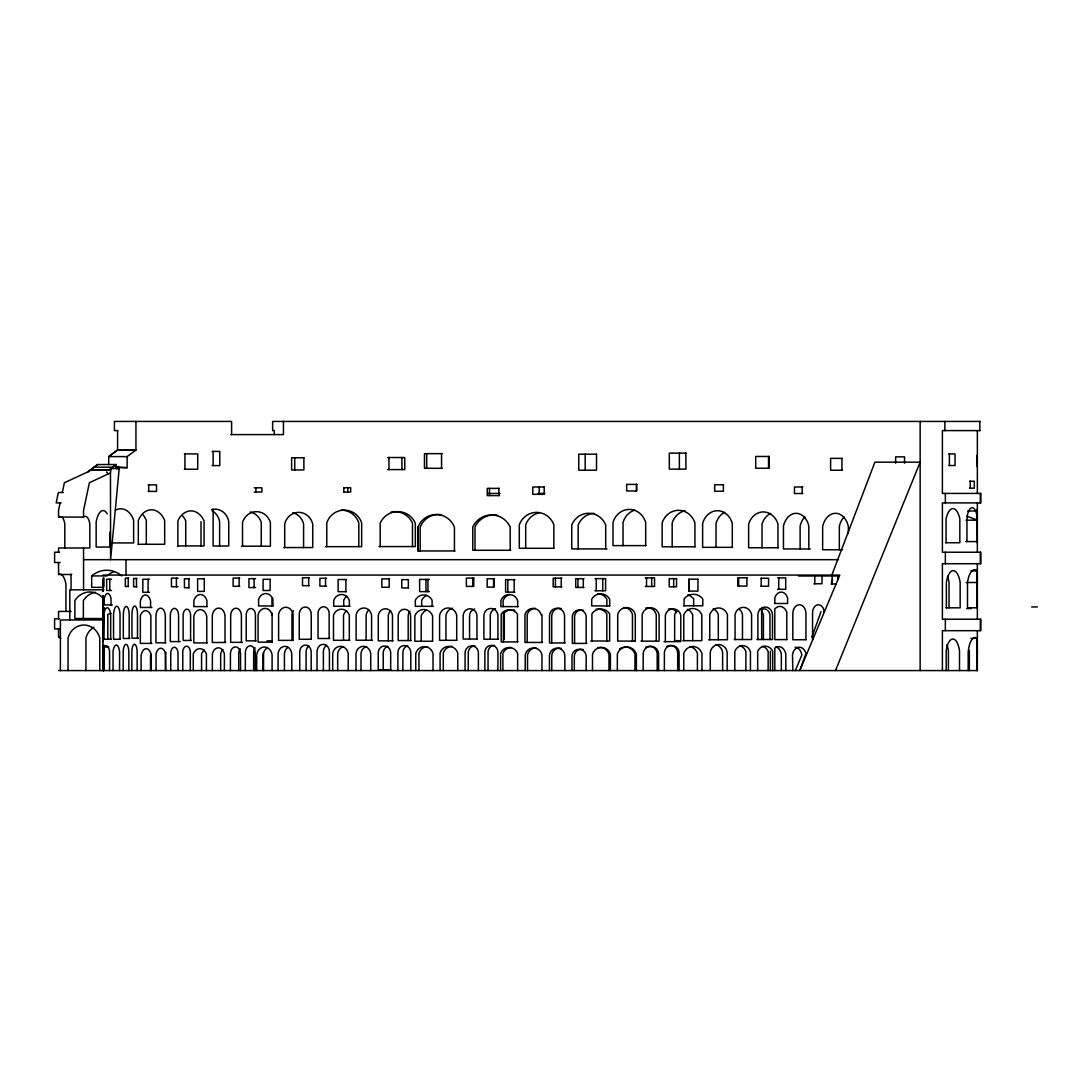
<?xml version="1.0" encoding="UTF-8"?>
<svg xmlns="http://www.w3.org/2000/svg" width="1092" height="1092" viewBox="0 0 1092 1092"><rect width="100%" height="100%" fill="white"/><g stroke="black" fill="none" stroke-linecap="round" stroke-linejoin="round"><path stroke-width="1.5" d="M103.426 650.054L103.726 644.922L103.576 670.57M102.88 657.247L102.976 648.484L103.071 657.247M977.012 520.174L977.163 509.445L977.313 520.174L966.024 520.174M103.672 647.31L103.331 670.57M103.453 647.133L103.494 646.068L103.576 654.163M116.284 468.509L116.284 466.844L119.328 467.076L110.592 559.677L110.469 472.891L111.043 468.523L119.328 468.523L116.284 468.509L116.243 464.523L97.638 464.523L87.906 471.894L64.373 482.732L62.312 492.506M60.115 502.907L58.545 510.346L58.545 517.089L83.565 517.089A12.326 4.9 90 0 1 89.831 523.832L89.831 547.993L58.545 547.993L58.545 552.238M272.004 613.131L272.058 615.219M805.527 654.654L799.794 670.57L839.803 575.075L102.853 575.075M811.847 637.141L821.02 611.684M831.353 583.032L832.5 579.852M831.831 575.075L874.91 462.162L920.147 462.162L835.489 670.57M795.345 670.57L801.815 655.132A9.473 7.002 -90 0 0 795.112 647.187M455.009 550.955L417.963 550.955L417.963 527.272L419.697 523.723A19.533 19.451 -90 0 1 454.436 527.272L454.436 550.955M135.954 421.43L135.954 450.027L117.595 450.027L108.681 456.592L127.109 456.592L136.09 449.931L117.595 450.027L108.75 456.592L108.681 464.523M111.043 468.523L109.036 470.01L90.035 470.311L109.091 470.024L116.243 464.523L112.722 467.171L94.117 467.171M87.906 471.894L97.638 464.523M110.469 472.891L89.394 482.732L83.565 510.346L83.565 517.089M211.643 509.541L214.892 509.131A15.22 14.087 -90 0 1 228.747 521.621L228.747 546L213.09 546L213.131 509.35M980.316 421.43L272.631 421.43L272.631 430.589L274.297 430.589L274.297 434.589M117.799 430.589L114.414 430.589L114.414 421.43L231.6 421.43L231.6 434.589M980.316 430.589L942.396 430.589L942.396 493.42L980.875 493.42L980.875 502.907L942.396 502.907L942.396 552.238L980.875 552.238L980.875 563.718L942.396 563.718L942.396 619.232L980.875 619.232L980.875 630.671L942.396 630.671L942.396 670.57M230.821 434.589L283.442 434.589L283.442 421.43M212.176 451.405L219.792 451.405L219.792 465.602L212.176 465.602M442.219 453.644L424.474 453.644L424.474 468.304L442.219 468.304M184.357 453.903L197.707 453.903L197.707 469.232L184.357 469.232M948.689 453.917L955.05 453.917L955.05 465.52L948.689 465.52M977.094 455.309L977.217 466.721M387.687 457.521L404.763 457.521L404.763 469.587L387.687 469.587M842.287 458.367L830.616 458.367L830.616 470.243L842.287 470.243M116.243 467.076L119.328 467.076M117.09 467.69L127.109 467.69L127.109 456.592M969.532 481.231L974.296 481.231L974.296 488.165L969.532 488.165M148.171 484.875L156.525 484.875L156.525 491.4L148.171 491.4M802.797 487.005L794.471 487.005L794.471 493.529L802.797 493.529M254.259 487.796L261.875 487.796L261.875 492.001L254.259 492.001M343.68 487.755L350.682 487.755L350.682 492.055L343.68 492.055M499.426 488.383L487.264 488.383L487.264 495.591L499.426 495.591M63.159 492.506L58.367 492.506L56.17 502.907L61.07 502.907M488.11 493.42L500.027 493.42M538.083 493.42L544.826 493.42M967.662 510.974L975.606 510.974M965.628 541.591L977.354 541.591M945.522 542.738L959.827 542.738L959.827 518.755A19.82 7.876 -90 0 0 952.947 508.599A19.82 7.876 -90 0 0 946.068 518.755L946.068 542.738M111.111 542.942L133.633 542.942L133.633 520.352A18.892 13.964 -90 0 0 115.452 510.21M977.313 542.97L976.794 510.251M138.083 544.28L164.674 544.28L164.674 520.556A20.134 14.879 90 0 0 151.501 509.773A20.134 14.879 90 0 0 138.315 520.556L138.315 544.28M645.918 545.618L612.994 545.618L612.994 522.508A18.851 17.158 -90 0 1 629.347 509.404A18.851 17.158 -90 0 1 645.686 522.508L645.686 545.618M177.532 545.918L204.067 545.918L204.067 520.884A20.707 15.302 90 0 0 177.873 520.884L177.873 545.918M241.578 546.205L270.393 546.205L270.393 522.372A15.93 14.756 -90 0 0 256.456 511.643A15.93 14.756 -90 0 0 242.52 522.372L242.52 546.205M325.593 546.655L361.67 546.655L361.67 522.972A18.427 18.305 -90 0 0 326.781 522.972L326.781 546.655M379.006 546.573L415.329 546.573L415.329 523.191A19.328 19.192 -90 0 0 380.18 523.191L380.18 546.573M695.126 546.792L662.148 546.792L662.148 522.904A19.178 17.445 -90 0 1 678.542 510.305A19.178 17.445 -90 0 1 694.935 522.904L694.935 546.792M732.514 547.338L702.634 547.338L702.634 523.396A18.823 15.684 -90 0 1 717.471 510.701A18.823 15.684 -90 0 1 732.295 523.396L732.295 547.338M283.811 547.556L312.735 547.556L312.735 523.983A15.67 14.51 -90 0 0 298.717 512.366A15.67 14.51 -90 0 0 284.712 523.983L284.712 547.556M778.323 547.734L748.634 547.734L748.634 523.942A18.878 15.738 -90 0 1 763.294 511.916A18.878 15.738 -90 0 1 777.954 523.942L777.954 547.734M607.002 548.921L571.758 548.921L571.758 524.979A19.069 18.387 -90 0 1 605.691 524.979L605.691 548.921M810.264 548.962L783.455 548.962L783.455 526.016A18.359 13.336 -90 0 1 796.136 513.322A18.359 13.336 -90 0 1 808.817 526.016L808.817 548.962M842.533 549.781L822.658 549.781L822.658 526.467A18.482 13.418 -90 0 1 835.503 513.295A18.482 13.418 -90 0 1 848.361 526.467L848.361 533.128M510.715 550.272L472.781 550.272L472.781 527.054A20.639 20.557 -90 0 1 510.196 527.054L510.196 550.272M59.487 552.238L54.6 552.238L54.6 562.53L60.21 562.53M83.565 559.677L838.465 559.677M970.993 570.898L977.354 570.898A19.178 7.617 90 0 0 967.498 582.5L967.498 607.807L977.354 607.807M58.545 562.53L58.545 574.488L71.048 574.488A16.885 6.702 -90 0 1 71.799 574.228M103.508 587.346L91.687 587.346L91.687 575.934L106.893 575.934A26.44 24.27 -90 0 1 113.978 571.703M798.525 576.003L837.755 575.962L837.755 579.948M103.549 577.627L103.467 586.227M309.186 577.75L302.511 577.75L302.511 585.667L309.186 585.667M645.276 577.873L654.545 577.873L654.545 586.472L645.276 586.472M777.572 577.886L785.708 577.886L785.708 589.284L777.572 589.284M103.699 578.091L103.767 586.854M128.583 578.105L125.334 578.105L125.334 586.5L128.583 586.5M178.078 578.132L171.458 578.132L171.458 586.745L178.078 586.745M239.762 578.077L233.115 578.077L233.115 586.308L239.762 586.308M561.848 578.159L553.18 578.159L553.18 586.854L561.848 586.854M326.563 578.282L319.888 578.282L319.888 586.117L326.563 586.117M760.987 578.255L768.577 578.255L768.577 586.227L760.987 586.227M136.855 578.46L133.606 578.46L133.606 586.813L136.855 586.813M189.38 578.787L184.425 578.787L184.425 587.755L189.38 587.755M255.569 578.651L248.921 578.651L248.921 587.564L255.569 587.564M584.015 578.692L575.73 578.692L575.73 587.455L584.015 587.455M594.949 578.623L605.596 578.623L605.596 590.758L594.949 590.758M111.52 579.21L106.647 579.21L106.647 590.458L111.52 590.458M149.454 579.265L142.834 579.265L142.834 592.314L149.454 592.314M102.935 579.374L103.03 591.441L102.853 579.156M346.464 579.511L338.124 579.511L338.124 591.687L346.464 591.687M429.333 579.415L419.615 579.415L419.615 591.632L429.333 591.632M408.449 579.634L401.774 579.634L401.774 587.933L408.449 587.933M514.96 579.661L505.61 579.661L505.61 592.151L514.96 592.151M966.229 582.5L977.354 582.5L977.176 571.935L977.313 608.572M813.868 583.77L822.003 583.77L822.003 576.003M831.176 583.988L836.062 583.988M103.945 589.83L69.82 589.83L69.82 619.969M774.569 603.48L787.591 603.48L787.591 597.843A9.378 6.934 -90 0 0 781.203 592.096A9.378 6.934 -90 0 0 774.801 597.843L774.801 603.48M112.38 604.954L104.259 604.954L104.259 598.334A12.312 4.218 -90 0 1 111.002 598.334L111.002 604.954M683.469 605.787L702.77 605.787L702.77 598.894A13.322 12.34 -90 0 0 684.097 598.894L684.097 605.787M349.986 606.237L333.715 606.237L333.715 600.545A9.132 8.313 -90 0 1 341.537 594.485A9.132 8.313 -90 0 1 349.372 600.545L349.372 606.237M433.456 606.333L415.315 606.333L415.315 600.272A9.732 9.378 -90 0 1 432.104 600.272L432.104 606.333M207.125 606.592L193.83 606.592L193.83 600.736A9.651 7.002 90 0 1 200.382 594.512A9.651 7.002 90 0 1 206.934 600.736L206.934 606.592M518.209 606.62L500.887 606.62L500.887 600.723A8.804 8.777 -90 0 1 517.663 600.723L517.663 606.62M1031.653 606.934L1037.4 606.934M151.911 607.452L140.349 607.452L140.349 601.078A9.596 5.487 -90 0 1 145.454 594.963A9.596 5.487 -90 0 1 150.573 601.078L150.573 607.452M945.972 607.807L960.155 607.807L960.155 582.5A18.646 7.412 -90 0 0 953.261 570.638A18.646 7.412 -90 0 0 946.354 582.5L946.395 607.807M966.72 608.572L971.266 608.572M760.005 608.967L764.455 608.967A8.599 5.788 -90 0 1 765.656 609.159M71.048 611.424L58.545 611.424L58.545 618.823M103.276 618.522L74.898 618.522L74.898 600.545A19.752 18.127 90 0 1 102.921 598.075M59.487 618.823L54.6 618.823L54.6 628.91L59.487 628.91M103.781 619.969L60.388 619.969L60.388 670.57M138.466 638.151L131.968 638.151L131.968 614.059A8.053 2.757 90 0 1 134.739 606.005A8.053 2.757 90 0 1 137.496 614.059L137.496 638.151M970.993 638.342L977.354 638.342A18.045 7.166 -90 0 0 968.194 652.374L968.194 670.57M129.825 638.465L123.328 638.465L123.328 614.264A8.586 2.935 -90 0 1 126.263 606.442A8.586 2.935 -90 0 1 129.184 614.264L129.184 638.465M329.743 638.506L318.045 638.506L318.045 614.195A6.702 5.583 -90 0 1 323.587 606.742A6.702 5.583 -90 0 1 329.142 614.195L329.142 638.506M477.218 639.038L463.158 639.038L463.158 615.902A7.153 6.893 -90 0 1 470.065 608.749A7.153 6.893 -90 0 1 476.958 615.902L476.958 639.038M103.658 639.284L111.22 639.216M498.061 639.216L483.906 639.216L483.906 615.711A7.262 7.002 -90 0 1 490.909 608.449A7.262 7.002 -90 0 1 497.911 615.711L497.911 639.216M734.22 639.53L751.596 639.53L751.596 614.659A9.091 8.422 -90 0 0 735.08 614.659L735.08 639.53M756.852 639.516L772.508 639.516L772.508 614.96A7.903 7.316 -90 0 0 765.192 607.056A7.903 7.316 -90 0 0 757.875 614.96L757.875 639.516M103.426 639.803L103.726 607.37L103.808 614.728M708.681 639.762L727.422 639.762L727.422 614.468A10.224 9.473 -90 0 0 718.591 607.944A10.224 9.473 -90 0 0 709.759 614.468L709.759 639.762M372.304 640.253L356.101 640.253L356.101 615.178A8.613 7.835 -90 0 1 363.841 607.971A8.613 7.835 -90 0 1 371.58 615.178L371.58 640.253M191.387 640.444L183.128 640.444L183.128 616.925A6.634 3.795 -90 0 1 186.855 609.145A6.634 3.795 -90 0 1 190.595 616.925L190.595 640.444M349.836 640.294L333.497 640.294L333.497 615.219A9.268 8.436 -90 0 1 341.4 609.2A9.268 8.436 -90 0 1 349.303 615.219L349.303 640.294M456.865 640.322L439.571 640.322L439.571 615.547A9.009 8.681 -90 0 1 456.715 615.547L456.715 640.322M411.193 640.554L398.184 640.554L398.184 616.093A6.839 6.224 -90 0 1 404.409 609.254A6.839 6.224 -90 0 1 410.633 616.093L410.633 640.554M679.21 640.663L674.651 640.663L674.651 614.864A10.633 9.842 -90 0 1 676.794 611.506M682.855 640.663L701.815 640.663L701.815 614.864A10.633 9.842 -90 0 0 692.792 608.49A10.633 9.842 -90 0 0 683.769 614.864L683.769 640.663M256.183 640.867L246.219 640.867L246.219 615.219A6.361 4.614 -90 0 1 250.819 608.49A6.361 4.614 -90 0 1 255.432 615.219L255.432 640.867M267.062 640.867L272.058 640.867M393.038 640.84L378.296 640.84L378.296 615.601A7.862 7.166 -90 0 1 385.394 608.763A7.862 7.166 -90 0 1 392.492 615.601L392.492 640.84M103.153 640.963L103.494 607.739L103.576 615.397M590.676 641.004L609.664 641.004L609.664 613.8A10.77 10.688 -90 0 0 591.905 613.8L591.905 641.004M641.004 641.14L659.09 641.14L659.09 614.919A8.654 8.599 -90 0 0 642.164 614.919L642.164 641.14M180.221 641.591L170.311 641.591L170.311 615.588A7.234 4.136 -90 0 1 174.447 608.353A7.234 4.136 -90 0 1 178.583 615.588L178.583 641.591M664.045 641.646L680.794 641.646L680.794 615.315A7.917 7.862 -90 0 0 665.342 615.315L665.342 641.646M102.88 641.946L103.249 607.698L103.344 615.67M518.045 641.905L501.201 641.905L501.201 614.127A9.828 9.787 -90 0 1 517.458 614.127L517.458 641.905M225.594 642.478L212.298 642.478L212.298 615.738A8.832 6.415 -90 0 1 218.659 608.067A8.832 6.415 -90 0 1 225.02 615.738L225.02 642.478M242.315 642.355L230.671 642.355L230.671 616.393A7.426 5.392 -90 0 1 236.036 608.203A7.426 5.392 -90 0 1 241.4 616.393L241.4 642.355M542.492 642.437L524.952 642.437L524.952 614.769A8.34 8.313 -90 0 1 541.113 614.769L541.987 614.769L541.987 642.437M165.875 642.806L155.951 642.806L155.951 616.311A8.19 4.682 -90 0 1 160.633 608.121A8.19 4.682 -90 0 1 165.315 616.311L165.315 642.806M207.111 642.901L193.803 642.901L193.803 616.516A9.214 6.689 -90 0 1 200.286 609.623A9.214 6.689 -90 0 1 206.757 616.516L206.757 642.901M565.083 642.929L549.508 642.929L549.508 615.779A7.535 7.508 -90 0 1 557.016 608.244A7.535 7.508 -90 0 1 564.537 615.779L564.537 642.929M151.924 643.393L140.349 643.393L140.349 615.506A11.125 6.361 90 0 1 150.873 615.506L150.873 643.393M586.854 643.42L572.345 643.42L572.345 616.106A6.989 6.961 -90 0 1 586.172 616.106L586.172 643.42M103.795 670.57L103.822 647.051L108.763 647.051M391.032 669.792L378.242 669.792L378.242 652.852A6.839 6.224 -90 0 1 384.466 646A6.839 6.224 -90 0 1 390.69 652.852L390.69 669.792M58.545 670.57L977.354 670.57L977.354 630.671M116.284 466.844L127.109 467.69M966.857 516.147L977.354 520.174M106.511 471.894L108.067 474.065M761.247 609.363L763.39 614.96L763.39 639.516M792.806 670.57L792.505 654.572A9.473 7.002 -90 0 1 799.562 647.187A9.473 7.002 -90 0 1 806.265 655.132M976.808 573.382L976.862 608.135M417.963 527.272L418.168 550.955L418.168 526.835M976.821 645.372L976.862 670.57M103.071 616.502L102.976 610.032L102.88 670.57M977.313 652.948L977.176 638.643L977.026 670.57M969.355 650.409L969.368 670.57M761.615 608.38L761.711 639.516M103.331 655.227L103.249 647.447L103.071 670.57M103.795 650.968L103.795 653.071M980.302 493.42L980.302 502.907M980.302 552.238L980.302 563.718M980.302 619.232L980.302 630.671M979.838 421.43L979.838 430.589M977.354 430.589L977.354 493.42M977.354 502.907L977.354 552.238M977.354 563.718L977.354 619.232M970.269 481.231L970.269 488.165M966.952 541.591L966.952 519.164A13.2 5.242 -90 0 1 972.153 507.712A13.2 5.242 -90 0 1 977.354 519.164M959.513 670.57L959.513 650.832A17.8 7.071 -90 0 0 952.852 639.011A17.8 7.071 -90 0 0 946.191 650.832L946.191 670.57M949.398 453.917L949.398 465.52M949.03 607.807L949.03 582.5A18.646 7.412 -90 0 0 947.447 576.276M948.388 670.57L948.388 650.832A17.8 7.071 -90 0 0 946.901 644.649M945.344 493.42L945.344 502.907M945.344 552.238L945.344 563.718M945.344 619.232L945.344 630.671M944.88 421.43L944.88 430.589M920.147 421.43L920.147 670.57M904.558 463.185L904.558 456.852L895.631 456.852L895.631 463.185M841.946 458.367L841.946 470.243M839.325 549.781L839.325 526.467A18.482 13.418 -90 0 1 844.157 516.953M832.118 575.962L832.118 583.988M814.809 576.003L814.809 583.77M812.557 640.117L812.557 613.09A7.903 5.842 -90 0 1 818.072 604.777A7.903 5.842 -90 0 1 824.228 612.257M802.142 487.005L802.142 493.529M800.122 548.962L800.122 526.016A18.359 13.336 -90 0 1 804.968 516.83M785.803 670.57L785.803 653.89A9.978 7.371 -90 0 0 774.801 648.116L774.801 670.57M781.353 670.57L781.353 653.89A9.978 7.371 -90 0 0 775.839 646.833M778.746 577.886L778.746 589.284M772.699 670.57L772.699 651.433A8.873 8.217 -90 0 0 757.671 651.433L757.671 670.57M770.365 651.323L770.365 670.57M769.969 639.516L769.969 614.96A8.599 5.788 -90 0 0 767.867 610.633M768.536 456.47L768.536 468.236M768.14 670.57L768.14 651.433A8.873 8.217 -90 0 0 762.202 646.314M762.039 547.734L762.039 523.942A18.878 15.738 -90 0 1 770.57 513.404M761.192 578.255L761.192 586.227M750.436 670.57L750.436 651.692A8.9 8.245 -90 0 0 734.793 651.692L734.793 670.57M745.877 670.57L745.877 651.692A8.9 8.245 -90 0 0 739.762 645.822M742.478 639.53L742.478 614.659A9.091 8.422 -90 0 0 739.557 609.418M738.642 577.777L738.642 586.076M727.176 670.57L727.176 652.32A9.241 8.559 -90 0 0 718.727 644.553A9.241 8.559 -90 0 0 710.264 652.32L710.264 670.57M722.617 670.57L722.617 652.32A9.241 8.559 -90 0 0 716.161 644.799M718.304 639.762L718.304 614.468A10.224 9.473 -90 0 0 713.172 608.749M716.024 547.338L716.024 523.396A18.823 15.684 -90 0 1 724.569 512.284M701.965 670.57L701.965 653.316A10.47 9.705 -90 0 0 692.86 646.478A10.47 9.705 -90 0 0 683.769 653.316L683.769 670.57M697.406 670.57L697.406 653.316A10.47 9.705 -90 0 0 690.253 646.682M693.652 605.787L693.652 598.894A13.322 12.34 -90 0 0 687.796 594.812M692.697 640.663L692.697 614.864A10.633 9.842 -90 0 0 687.387 609.268M689.134 579.21L689.134 591.127M679.361 453.112L679.361 469.123M679.101 670.57L679.101 652.907A7.426 7.371 -90 0 0 671.73 645.495A7.426 7.371 -90 0 0 664.373 652.907L664.373 670.57M677.682 670.57L677.682 652.907A7.426 7.371 -90 0 0 666.625 646.478M673.682 578.637L673.682 586.773M672.181 546.792L672.181 522.904A19.178 17.445 -90 0 1 685.053 510.701M658.599 670.57L658.599 653.344A7.808 7.753 -90 0 0 643.174 653.344L643.174 670.57M657.179 670.57L657.179 653.344A7.808 7.753 -90 0 0 645.822 647.256M656.251 641.14L656.251 614.919A8.654 8.599 -90 0 0 645.795 607.998M651.692 577.873L651.692 586.472M646.519 577.873L646.519 586.472M636.377 484.384L636.377 490.963M636.39 670.57L636.39 654.231A9.978 9.91 -90 0 0 617.335 654.231L617.335 670.57M634.971 670.57L634.971 654.231A9.978 9.91 -90 0 0 623.327 647.215M632.459 641.086L632.459 614.605A9.077 9.023 -90 0 0 623.655 607.507M623.027 545.618L623.027 522.508A18.851 17.158 -90 0 1 634.629 510.141M610.401 670.57L610.401 654.367A9.323 9.268 -90 0 0 592.492 654.367L592.492 670.57M608.981 670.57L608.981 654.367A9.323 9.268 -90 0 0 598.007 647.652M606.865 605.91L606.865 599.276A10.278 10.21 -90 0 0 597.856 593.843M606.824 641.004L606.824 613.8A10.77 10.688 -90 0 0 596.205 609.186M602.757 578.623L602.757 590.758M596.232 578.623L596.232 590.758M586.158 670.57L586.158 656.347A7.112 7.084 -90 0 0 579.074 649.249A7.112 7.084 -90 0 0 571.99 656.347L571.99 670.57M585.175 454.204L585.175 470.215M583.305 578.692L583.305 587.455M578.159 548.921L578.159 524.979A19.069 18.387 -90 0 1 593.925 513.308M577.941 578.692L577.941 587.455M574.569 643.42L574.569 616.106A6.989 6.961 -90 0 1 583.155 610.114M574.296 670.57L574.296 656.347A7.112 7.084 -90 0 1 583.21 649.481M564.837 670.57L564.837 655.855A7.726 7.699 -90 0 0 557.152 648.129A7.726 7.699 -90 0 0 549.453 655.855L549.453 670.57M561.233 578.159L561.233 586.854M555.405 578.159L555.405 586.854M551.733 642.929L551.733 615.779A7.535 7.508 -90 0 1 561.179 608.503M551.76 670.57L551.76 655.855A7.726 7.699 -90 0 1 561.438 648.389M541.96 670.57L541.96 654.886A8.559 8.518 -90 0 0 525.225 654.886L525.225 670.57M539.202 487.005L539.202 494.321M527.532 670.57L527.532 654.886A8.559 8.518 -90 0 1 535.899 647.938M527.177 642.437L527.177 614.769A8.34 8.313 -90 0 1 535.244 608.394M525.702 548.293L525.702 524.774A19.137 18.455 -90 0 1 539.271 512.776M517.635 670.57L517.635 653.466A9.118 9.077 -90 0 0 500.6 653.466L500.6 670.57M514.168 579.661L514.168 592.151M507.821 579.661L507.821 592.151M504.299 639.216L504.299 615.711A7.262 7.002 -90 0 0 504.054 613.841M503.412 641.905L503.412 614.127A9.828 9.787 -90 0 1 511.547 609.773M503.112 606.62L503.112 600.723A8.804 8.777 -90 0 1 509.65 594.69M502.893 670.57L502.893 653.466A9.118 9.077 -90 0 1 511.411 647.515M498.867 488.383L498.867 495.591M497.911 670.57L497.911 652.115A6.757 6.525 -90 0 0 491.386 645.358A6.757 6.525 -90 0 0 484.862 652.115L484.862 670.57M493.57 578.746L493.57 587.141M490.281 639.216L490.281 615.711A7.262 7.002 -90 0 1 495.481 608.694M489.489 488.383L489.489 495.591M488.056 670.57L488.056 652.115A6.757 6.525 -90 0 1 494.58 645.358M478.378 670.57L478.378 652.798A6.893 6.648 -90 0 0 471.73 645.891A6.893 6.648 -90 0 0 465.083 652.798L465.083 670.57M475.006 550.272L475.006 527.054A20.639 20.557 -90 0 1 497.597 515.356M472.754 578.091L472.754 586.39M469.546 639.038L469.546 615.902A7.153 6.893 -90 0 1 474.665 608.995M468.263 670.57L468.263 652.798A6.893 6.648 -90 0 1 474.924 645.891M457.766 670.57L457.766 653.098A9.596 9.255 -90 0 0 440.09 653.098L440.09 670.57M445.945 640.322L445.945 615.547A9.009 8.681 -90 0 1 452.498 608.23M443.284 670.57L443.284 653.098A9.596 9.255 -90 0 1 452.115 646.368M441.55 453.644L441.55 468.304M433.019 670.57L433.019 653.603A9.241 8.913 -90 0 0 415.738 653.603L415.738 670.57M427.955 579.415L427.955 591.632M426.685 453.644L426.685 468.304M425.989 579.415L425.989 591.632M421.703 606.333L421.703 600.272A9.732 9.378 -90 0 1 426.713 595.536M421.198 641.25L421.198 615.956A9.801 9.459 -90 0 1 426.344 610.278M420.174 550.955L420.174 527.272A19.533 19.451 -90 0 1 441.045 514.701M418.932 670.57L418.932 653.603A9.241 8.913 -90 0 1 427.573 646.614M412.489 546.573L412.489 523.191A19.328 19.192 -90 0 0 391.236 511.998M410.81 670.57L410.81 652.634A7.098 6.47 -90 0 0 404.34 645.536A7.098 6.47 -90 0 0 397.884 652.634L397.884 670.57M408.367 579.634L408.367 587.933M408.19 640.554L408.19 616.093A6.811 6.197 -90 0 1 410.005 611.274M402.88 670.57L402.88 652.634A7.098 6.47 -90 0 1 407.671 645.768M401.911 457.521L401.911 469.587M388.957 457.521L388.957 469.587M388.302 640.84L388.302 615.601A7.862 7.166 -90 0 1 390.69 610.715M383.237 669.792L383.237 652.852A6.839 6.224 -90 0 1 387.851 646.246M370.72 670.57L370.72 653.507A8.149 7.412 -90 0 0 363.363 646.3A8.149 7.412 -90 0 0 355.992 653.507L355.992 670.57M366.12 640.253L366.12 615.178A8.613 7.835 -90 0 1 368.782 610.019M361.002 670.57L361.002 653.507A8.149 7.412 -90 0 1 366.584 646.532M358.818 546.655L358.818 522.972A18.427 18.305 -90 0 0 341.373 510.128M348.212 670.57L348.212 653.507A8.654 7.876 -90 0 0 340.458 646.314A8.654 7.876 -90 0 0 332.691 653.507L332.691 670.57M347.829 487.755L347.829 492.055M345.905 579.511L345.905 591.687M343.762 487.755L343.762 492.055M343.721 606.237L343.721 600.545A9.132 8.313 -90 0 1 346.765 596.15M343.516 640.294L343.516 615.219A9.268 8.436 -90 0 1 346.614 610.851M337.687 670.57L337.687 653.507A8.654 7.876 -90 0 1 343.639 646.546M329.429 670.57L329.429 651.76A7.439 6.197 -90 0 0 323.232 644.335A7.439 6.197 -90 0 0 317.035 651.76L317.035 670.57M325.539 578.282L325.539 586.117M323.368 670.57L323.368 651.76A7.439 6.197 -90 0 1 326.467 645.331M311.193 670.57L311.193 651.965A6.866 5.733 -90 0 0 305.473 645.099A6.866 5.733 -90 0 0 299.74 651.965L299.74 670.57M308.681 577.75L308.681 585.667M306.088 670.57L306.088 651.965A6.866 5.733 -90 0 1 308.94 646.014M303.59 547.556L303.59 523.983A15.67 14.51 -90 0 0 292.724 512.749M294.744 457.78L294.744 469.956M291.974 640.376L291.974 614.209A8.9 7.412 -90 0 1 293.407 610.633M291.782 670.57L291.782 654.149A8.217 6.852 -90 0 0 284.93 646.327A8.217 6.852 -90 0 0 278.091 654.149L278.091 670.57M284.425 670.57L284.425 654.149A8.217 6.852 -90 0 1 287.947 647.365M272.099 670.57L272.099 654.777A9.391 7.821 -90 0 0 264.387 647.01A9.391 7.821 -90 0 0 256.675 654.777L256.675 670.57M271.949 605.964L271.949 599.385A9.241 7.699 -90 0 1 272.659 597.761M271.785 640.867L271.785 642.164M263.554 652.634L263.554 670.57M263.008 670.57L263.008 654.777A9.391 7.821 -90 0 1 267.212 648.006M261.261 546.205L261.261 522.372A15.93 14.756 -90 0 0 250.341 511.984M255.924 487.796L255.924 492.001M255.241 670.57L255.241 652.634A6.825 4.955 -90 0 0 250.286 645.809A6.825 4.955 -90 0 0 245.331 652.634L245.331 670.57M254.081 578.651L254.081 587.564M253.644 670.57L253.644 652.634A6.825 4.955 -90 0 1 255.091 647.815M240.527 670.57L240.527 653.821A6.961 5.051 -90 0 0 235.476 646.86A6.961 5.051 -90 0 0 230.426 653.821L230.426 670.57M239.107 578.077L239.107 586.308M238.725 670.57L238.725 653.821A6.961 5.051 -90 0 1 240.213 648.894M224.379 670.57L224.379 654.026A8.613 6.252 -90 0 0 218.359 647.802A8.613 6.252 -90 0 0 212.353 654.026L212.353 670.57M220.666 670.57L220.666 654.026A8.613 6.252 -90 0 1 222.918 649.535M219.601 546L219.601 521.621A15.22 14.087 -90 0 0 212.039 510.742M213.131 451.405L213.131 465.602M206.415 670.57L206.415 653.89A10.456 7.589 -90 0 0 199.836 648.648A10.456 7.589 -90 0 0 193.27 653.89L193.27 670.57M201.57 670.57L201.57 653.89A10.456 7.589 -90 0 1 204.354 650.054M201.024 521.621L201.024 546M190.308 670.57L190.308 651.119A6.866 3.931 -90 0 0 186.541 646.191A6.866 3.931 -90 0 0 182.774 651.119L182.774 670.57M188.93 578.787L188.93 587.755M185.722 545.918L185.722 520.884A20.707 15.302 -90 0 0 182.296 515.56M184.917 453.903L184.917 469.232M178.023 670.57L178.023 654.381A6.402 3.658 -90 0 0 174.379 647.228A6.402 3.658 -90 0 0 170.748 654.381L170.748 670.57M176.385 578.132L176.385 586.745M156.033 670.57L156.033 653.89A8.982 5.146 -90 0 1 160.797 648.238A8.982 5.146 -90 0 1 165.575 653.89L165.575 670.57L165.465 653.89A8.982 5.146 -90 0 1 165.929 652.306M151.283 670.57L151.283 655.896A9.091 5.201 -90 0 0 146.191 648.648A9.091 5.201 -90 0 0 141.1 655.896L141.1 670.57M150.519 670.57L150.519 655.896A9.091 5.201 90 0 1 150.887 653.931M148.703 484.875L148.703 491.4M148.089 579.265L148.089 592.314M146.314 544.28L146.314 520.556A20.134 14.879 90 0 0 143.011 514.837M137.142 670.57L137.142 651.569A7.74 2.648 -90 0 0 134.493 644.266A7.74 2.648 -90 0 0 131.845 651.569L131.845 670.57M136.459 578.46L136.459 586.813M128.842 670.57L128.842 651.501A8.367 2.867 -90 0 0 126.017 644.348A8.367 2.867 -90 0 0 123.178 651.501L123.178 670.57M128.214 578.105L128.214 586.5M126.017 559.677L126.017 575.075M119.56 670.57L119.56 651.487A10.265 3.508 -90 0 0 116.298 645.017A10.265 3.508 -90 0 0 113.036 651.487L113.036 670.57M117.595 430.589L117.595 450.027M110.674 639.216L110.674 614.441A10.824 3.699 -90 0 0 107.248 607.712A10.824 3.699 -90 0 0 103.822 614.441L103.808 639.284M109.964 532.091L109.964 547.051L96.151 547.051L96.151 522.126A18.851 7.494 -90 0 1 107.207 513.718M109.787 579.21L109.787 590.458M109.555 670.57L109.555 650.75A13.391 4.586 -90 0 0 103.822 647.051M107.808 639.216L107.808 614.441A80.248 79.429 64.6 0 1 111.07 613.24M99.768 670.57L99.768 637.933A18.018 16.53 -90 0 0 83.907 625.034A18.018 16.53 -90 0 0 68.045 637.933L68.045 670.57M85.94 670.57L85.94 637.933A18.018 16.53 -90 0 1 93.885 627.217M83.565 547.993L83.565 589.83M83.361 618.522L83.361 600.545A19.752 18.127 -90 0 1 95.386 592.246M71.048 574.488L71.048 589.598M65.943 611.424L65.943 584.043A16.885 6.702 -90 0 0 58.545 574.488M64.81 547.993L64.81 523.832A12.326 4.9 -90 0 0 62.217 517.267M58.545 628.91L58.545 637.155A21.471 8.531 -90 0 1 60.729 638.397M91.687 575.934A26.44 24.27 -90 0 1 121.785 575.934M513.131 609.909A9.828 9.787 -90 0 1 514.687 610.292M58.545 517.089A12.326 4.9 -90 0 1 59.76 516.339M668.427 609.104A7.917 7.862 -90 0 1 676.494 612.011M619.464 648.989A9.978 9.91 -90 0 1 621.307 647.897M766.243 609.404A8.599 5.788 -90 0 1 766.816 609.718M102.894 599.945L103.071 606.742L102.976 595.495L102.894 599.945M685.953 453.112L669.314 453.112L669.314 469.123L685.953 469.123L685.831 453.112M596.519 454.204L578.774 454.204L578.774 470.215L596.519 470.215L596.519 454.204M769.109 456.47L755.719 456.47L755.719 468.236L769.109 468.236L769.109 456.47M303.89 457.78L291.646 457.78L291.646 469.956L303.89 469.956L303.89 457.78M636.718 484.384L626.685 484.384L626.685 490.963L636.718 490.963L636.718 484.384M723.409 484.766L714.687 484.766L714.687 491.236L723.409 491.236L723.409 484.766M544.212 487.005L532.8 487.005L532.8 494.321L544.212 494.321L544.212 487.005M553.835 548.293L519.301 548.293L519.301 524.774A19.137 18.455 90 0 1 553.835 524.774L553.835 548.293M746.901 577.777L737.783 577.777L737.783 586.076L746.901 586.076L746.901 577.777M473.764 578.091L466.366 578.091L466.366 586.39L473.764 586.39L473.764 578.091M204.272 578.801L197.611 578.801L197.611 591.4L204.272 591.4L204.272 578.801M494.034 578.746L487.182 578.746L487.182 587.141L494.034 587.141L494.034 578.746M676.535 578.637L669.219 578.637L669.219 586.773L676.535 586.773L676.535 578.637M389.189 578.883L381.831 578.883L381.831 587.278L389.189 587.278L389.189 578.883M697.965 579.21L688.847 579.21L688.847 591.127L697.965 591.127L697.965 579.21M270.12 579.306L263.076 579.306L263.076 590.499L270.12 590.499L270.12 579.306M609.705 605.91L591.7 605.91L591.7 599.276A10.278 10.21 -90 0 1 609.705 599.276L609.705 605.91M272.932 605.964L258.586 605.964L258.586 599.385A9.241 7.699 -90 0 1 265.752 593.529A9.241 7.699 -90 0 1 272.932 599.385L272.932 605.964M120.038 639.298L113.554 639.298L113.554 614.059A9.664 3.303 -90 0 1 116.803 606.237A9.664 3.303 -90 0 1 120.038 614.059L120.038 639.298M311.247 639.284L299.249 639.284L299.249 614.209A7.207 6.006 -90 0 1 305.255 607.002A7.207 6.006 -90 0 1 311.247 614.209L311.247 639.284M786.786 639.612L774.801 639.612L774.801 608.967A10.388 7.685 -90 0 1 786.786 612.257L786.786 639.612M805.937 639.748L792.833 639.748L792.833 613.581A8.859 6.552 -90 0 1 799.385 604.709A8.859 6.552 -90 0 1 805.937 613.581L805.937 639.748M293.079 640.376L278.61 640.376L278.61 614.209A8.9 7.412 -90 0 1 285.845 607.261A8.9 7.412 -90 0 1 293.079 614.209L293.079 640.376M635.298 641.086L617.703 641.086L617.703 614.605A9.077 9.023 -90 0 1 635.298 614.605L635.298 641.086M432.609 641.25L414.823 641.25L414.823 615.956A9.801 9.459 -90 0 1 432.609 615.956L432.609 641.25M272.113 642.164L258.081 642.164L258.081 614.919A8.695 7.248 -90 0 1 265.097 608.38A8.695 7.248 -90 0 1 272.113 614.919L272.113 642.164"/></g></svg>
